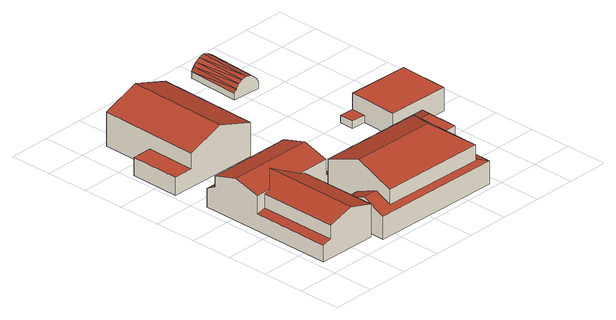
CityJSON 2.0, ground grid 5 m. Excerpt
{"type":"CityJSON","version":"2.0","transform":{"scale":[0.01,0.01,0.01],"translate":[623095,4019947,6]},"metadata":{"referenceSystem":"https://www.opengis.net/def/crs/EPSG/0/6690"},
"CityObjects":{
"building1":{"type":"Building","attributes":{"class":"3001","usage":"411","measuredHeight":5,"storeysAboveGround":9999,"BuildingDetailAttribute.buildingStructureType":"611","BuildingDetailAttribute.buildingStructureOrgType":"Null","BuildingDetailAttribute.urbanPlanType":"21","BuildingDetailAttribute.districtsAndZonesType":"Null","BuildingDetailAttribute.landUseType":"211","BuildingDetailAttribute.orgUsage":"6","BuildingDetailAttribute.specifiedBuildingCoverageRate":-9999,"BuildingDetailAttribute.specifiedFloorAreaRate":-9999,"BuildingDetailAttribute.surveyYear":2023,"BuildingIDAttribute.prefecture":"17","BuildingIDAttribute.city":"17206"},"geometry":[{"type":"Solid","lod":"2","boundaries":[[[[0,1,2,3,4,5]],[[6,7,8,9,10,11]],[[12,13,14,15]],[[16,17,18,19,20]],[[21,22,23,24,17,16,25]],[[17,24,26,27,18]],[[28,29,22,21]],[[30,31,32,33]],[[31,30,9,8]],[[32,31,8,7,28,21,25]],[[12,15,27,26]],[[13,12,26,24,23]],[[0,20,19,1]],[[10,4,3,11]],[[4,10,9,30,33,5]],[[32,25,16,20,0,5,33]],[[6,29,28,7]],[[13,23,22,29,6,11,3,2,14]],[[15,14,2,1,19,18,27]]]],"semantics":{"surfaces":[{"type":"GroundSurface"},{"type":"RoofSurface"},{"type":"WallSurface"}],"values":[[0,1,1,1,1,1,1,1,2,2,2,2,2,2,2,2,2,2,2]]}}]},
"building2":{"type":"Building","attributes":{"class":"3001","usage":"411","measuredHeight":5.6,"storeysAboveGround":9999,"BuildingDetailAttribute.buildingStructureType":"611","BuildingDetailAttribute.buildingStructureOrgType":"Null","BuildingDetailAttribute.urbanPlanType":"21","BuildingDetailAttribute.districtsAndZonesType":"Null","BuildingDetailAttribute.landUseType":"211","BuildingDetailAttribute.orgUsage":"6","BuildingDetailAttribute.specifiedBuildingCoverageRate":-9999,"BuildingDetailAttribute.specifiedFloorAreaRate":-9999,"BuildingDetailAttribute.surveyYear":2023,"BuildingIDAttribute.prefecture":"17","BuildingIDAttribute.city":"17206"},"geometry":[{"type":"Solid","lod":"2","boundaries":[[[[34,35,36,37,38,39,40,41,42,43]],[[44,45,46,47]],[[48,49,50,51]],[[52,53,51,50]],[[54,55,56,57]],[[45,44,49,48,41,40]],[[55,54,43,42,53,52,37,36]],[[45,40,39,46]],[[55,36,35,56]],[[46,39,38,47]],[[56,35,34,57]],[[43,54,57,34]],[[44,47,38,37,52,50,49]],[[42,41,48,51,53]]]],"semantics":{"surfaces":[{"type":"GroundSurface"},{"type":"RoofSurface"},{"type":"WallSurface"}],"values":[[0,1,1,1,1,2,2,2,2,2,2,2,2,2]]}}]},
"building3":{"type":"Building","attributes":{"class":"3001","usage":"411","measuredHeight":6.6,"storeysAboveGround":9999,"BuildingDetailAttribute.buildingStructureType":"611","BuildingDetailAttribute.buildingStructureOrgType":"Null","BuildingDetailAttribute.urbanPlanType":"21","BuildingDetailAttribute.districtsAndZonesType":"Null","BuildingDetailAttribute.landUseType":"211","BuildingDetailAttribute.orgUsage":"6","BuildingDetailAttribute.specifiedBuildingCoverageRate":-9999,"BuildingDetailAttribute.specifiedFloorAreaRate":-9999,"BuildingDetailAttribute.surveyYear":2023,"BuildingIDAttribute.prefecture":"17","BuildingIDAttribute.city":"17206"},"geometry":[{"type":"Solid","lod":"2","boundaries":[[[[58,59,60,61,62,63,64,65,66,67]],[[68,69,70,71,72,73,74]],[[75,76,77]],[[78,79,72,71]],[[73,80,74]],[[76,81,82,77]],[[80,83,68,74]],[[84,85,86,87,79,78,88]],[[89,75,77,82]],[[85,90,91,86]],[[89,84,88,75]],[[81,76,70,69,63,62]],[[87,59,58,79]],[[90,61,60,91]],[[87,86,91,60,59]],[[80,65,64,83]],[[58,67,72,79]],[[73,66,65,80]],[[75,88,78,71,70,76]],[[85,84,89,82,81,62,61,90]],[[73,72,67,66]],[[63,69,68,83,64]]]],"semantics":{"surfaces":[{"type":"GroundSurface"},{"type":"RoofSurface"},{"type":"WallSurface"}],"values":[[0,1,1,1,1,1,1,1,1,1,2,2,2,2,2,2,2,2,2,2,2,2]]}}]},
"building4":{"type":"Building","attributes":{"class":"Null","usage":"461","measuredHeight":2.1,"storeysAboveGround":9999,"BuildingDetailAttribute.buildingStructureType":"611","BuildingDetailAttribute.buildingStructureOrgType":"Null","BuildingDetailAttribute.urbanPlanType":"21","BuildingDetailAttribute.districtsAndZonesType":"Null","BuildingDetailAttribute.landUseType":"211","BuildingDetailAttribute.orgUsage":"Null","BuildingDetailAttribute.specifiedBuildingCoverageRate":-9999,"BuildingDetailAttribute.specifiedFloorAreaRate":-9999,"BuildingDetailAttribute.surveyYear":2023,"BuildingIDAttribute.prefecture":"17","BuildingIDAttribute.city":"17206"},"geometry":[{"type":"Solid","lod":"2","boundaries":[[[[92,93,94,95]],[[96,97,98,99]],[[100,101,102]],[[103,104,105,106]],[[102,107,108]],[[108,109,110]],[[108,107,109]],[[102,101,107]],[[111,112,104,103]],[[100,113,101]],[[110,109,106]],[[110,106,105]],[[99,98,112,111]],[[96,92,95,97]],[[94,100,102,108,110,105,104,112,98,97,95]],[[106,109,107,101,113,93,92,96,99,111,103]],[[100,94,93,113]]]],"semantics":{"surfaces":[{"type":"GroundSurface"},{"type":"RoofSurface"},{"type":"WallSurface"}],"values":[[0,1,1,1,1,1,1,1,1,1,1,1,1,2,2,2,2]]}}]},
"building5":{"type":"Building","attributes":{"class":"3001","usage":"461","measuredHeight":2.8,"storeysAboveGround":9999,"BuildingDetailAttribute.buildingStructureType":"611","BuildingDetailAttribute.buildingStructureOrgType":"Null","BuildingDetailAttribute.urbanPlanType":"21","BuildingDetailAttribute.districtsAndZonesType":"Null","BuildingDetailAttribute.landUseType":"211","BuildingDetailAttribute.orgUsage":"Null","BuildingDetailAttribute.specifiedBuildingCoverageRate":-9999,"BuildingDetailAttribute.specifiedFloorAreaRate":-9999,"BuildingDetailAttribute.surveyYear":2023,"BuildingIDAttribute.prefecture":"17","BuildingIDAttribute.city":"17206"},"geometry":[{"type":"Solid","lod":"2","boundaries":[[[[114,115,116,117,118,119]],[[120,121,122,123]],[[124,125,126,127]],[[121,117,116,122]],[[126,115,114,127]],[[123,125,124,119,118,120]],[[119,124,127,114]],[[115,126,125,123,122,116]],[[120,118,117,121]]]],"semantics":{"surfaces":[{"type":"GroundSurface"},{"type":"RoofSurface"},{"type":"WallSurface"}],"values":[[0,1,1,2,2,2,2,2,2]]}}]}
},
"vertices":[
[762,1118,119],[754,190,119],[52,196,119],[66,1827,119],[1207,1817,119],[1201,1114,119],[65,1713,395],[1087,1704,395],[1087,1679,407],[1205,1678,407],[1207,1817,336],[66,1827,336],[168,1123,342],[60,1124,315],[52,196,315],[160,195,342],[691,1118,524],[475,1338,592],[465,193,592],[754,190,502],[762,1118,502],[1084,1409,615],[62,1418,615],[60,1124,524],[243,1122,524],[1082,1115,524],[168,1123,502],[160,195,502],[1087,1704,524],[65,1713,524],[1205,1678,294],[1087,1679,344],[1082,1115,344],[1201,1114,294],
[1298,2961,114],[1290,2588,114],[1129,2592,114],[1121,2198,114],[19,2222,114],[32,2811,114],[269,2806,114],[283,3424,114],[1147,3405,114],[1138,2965,114],[256,2217,328],[269,2806,328],[32,2811,328],[19,2222,328],[283,3424,514],[256,2217,514],[680,2207,673],[707,3414,673],[1121,2198,514],[1147,3405,514],[1138,2965,279],[1129,2592,279],[1290,2588,279],[1298,2961,279],
[2377,45,106],[816,81,106],[828,621,106],[1009,617,106],[1018,1027,106],[1312,1020,106],[1318,1278,106],[2668,1248,106],[2658,784,106],[2394,790,106],[1313,1045,484],[1312,1020,472],[2267,998,472],[2264,887,420],[2394,790,376],[2658,784,376],[2528,1018,484],[2247,122,590],[2267,998,590],[2015,568,764],[2248,148,420],[2377,45,376],[2668,1248,376],[1018,1027,590],[1008,591,764],[1318,1278,376],[998,150,408],[1003,346,495],[822,350,495],[816,81,376],[2247,122,408],[998,150,590],[1009,617,376],[828,621,376],
[2202,3088,103],[1862,3107,103],[1897,3734,103],[2236,3715,103],[2202,3088,181],[2236,3715,181],[2213,3717,226],[2178,3090,226],[1897,3734,181],[1886,3106,226],[1920,3733,226],[2093,3094,299],[2128,3721,299],[2067,3725,314],[2032,3098,314],[1923,3104,266],[1958,3731,266],[1971,3101,299],[2005,3728,299],[2141,3092,266],[2175,3719,266],[1862,3107,181],
[2277,1854,86],[2282,2025,86],[3191,1995,86],[3172,1412,86],[2433,1436,86],[2447,1849,86],[2433,1436,363],[3172,1412,363],[3191,1995,363],[2452,2019,363],[2447,1849,173],[2452,2019,173],[2282,2025,173],[2277,1854,173]
]}
